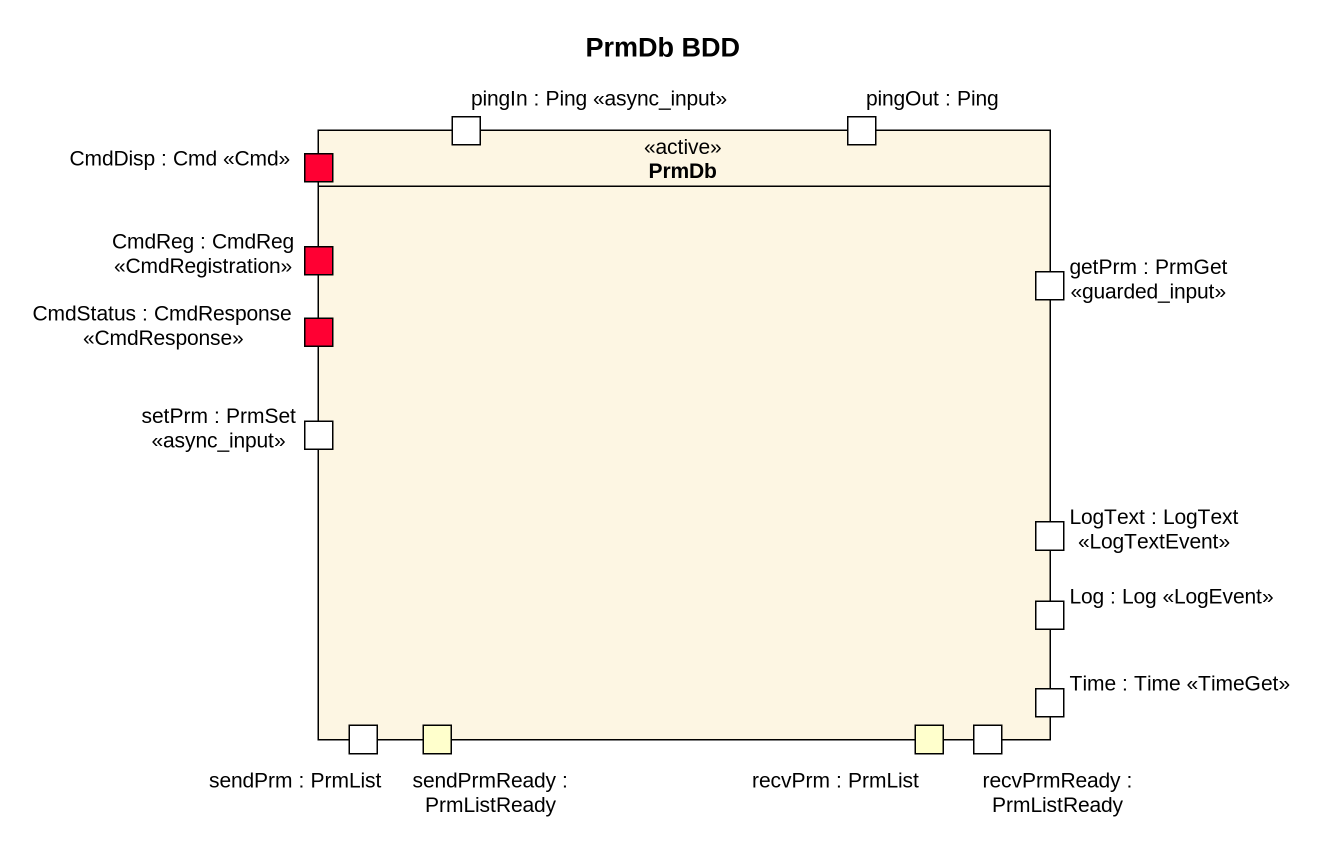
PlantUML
@startuml
title PrmDb BDD
rectangle PrmDb <<active>> {
  port "CmdDisp : Cmd <<Cmd>>" as CmdDisp_Cmd_Cmd #FF0033
  port "pingIn : Ping <<async_input>>" as pingIn_Ping_async_input
  port "pingOut : Ping" as pingOut_Ping
  port "CmdReg : CmdReg <<CmdRegistration>>" as CmdReg_CmdReg #FF0033
  port "getPrm : PrmGet <<guarded_input>>" as getPrm_PrmGet_guarded_input
  port "CmdStatus : CmdResponse <<CmdResponse>>" as CmdStatus_CmdResponse #FF0033
  port "setPrm : PrmSet <<async_input>>" as setPrm_PrmSet_async_input
  port "LogText : LogText <<LogTextEvent>>" as LogText_LogText_LogTextEvent
  port "Log : Log <<LogEvent>>" as Log_Log_LogEvent
  port "Time : Time <<TimeGet>>" as Time_Time_TimeGet
  port "sendPrm : PrmList" as sendPrm_PrmList
  port "sendPrmReady : PrmListReady" as sendPrmReady_PrmListReady #FFFFCC
  port "recvPrm : PrmList" as recvPrm_PrmList #FFFFCC
  port "recvPrmReady : PrmListReady" as recvPrmReady_PrmListReady
}
@enduml
